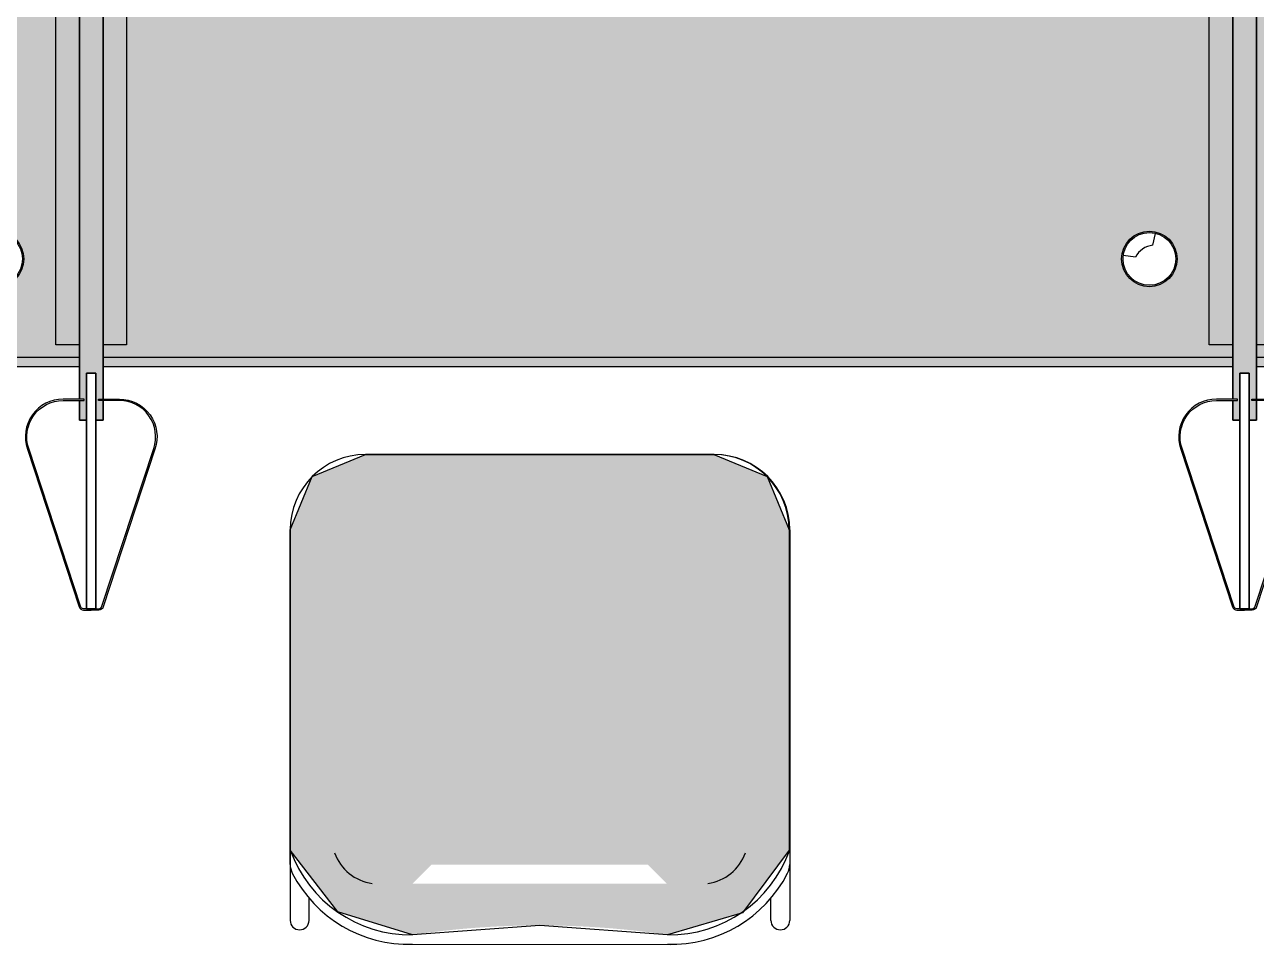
# Model space of a CAD drawing. Extents: x 100 to 738, y -85 to 470.
# Drawn here: x 632.063 to 633.371, y 460.991 to 461.967 of the extents above; entities that cross this region are included whole.
import ezdxf

# ---------------------------------------------------------------- set-up
doc = ezdxf.new("R2010")
doc.units = 0
doc.layers.get('0').update_dxf_attribs({"linetype": 'CONTINUOUS'})
doc.layers.add('0704-MOB-HTC', color=251, linetype='CONTINUOUS')
doc.layers.add('ARQ-MOB', color=2, linetype='CONTINUOUS')
pattern_1 = [(0, (0, 0), (0, 6.985), [5.08, -1.905]), (90, (0, 0), (-6.985, 4e-16), [5.08, -1.905])]

# ---------------------------------------------------------------- blocks, each defined once
blk = doc.blocks.new('3600-00-FORCAS_ARMADAS-MAT-LAY-PROPOSTO$0$mesa reativo novo')
at = {"layer": '0704-MOB-HTC'}
h = blk.add_hatch(color=160, dxfattribs=at)
h.dxf.hatch_style = 1
h.paths.add_polyline_path([(1695.0482, 1274.4381), (1695.0232, 1274.4381), (1695.0232, 1274.3381), (1695.0232, 1273.5106), (1695.028, 1273.5106), (1695.028, 1273.5091), (1695.0232, 1273.5091), (1695.0232, 1273.4881), (1695.0307, 1273.4881), (1695.0307, 1273.5381), (1695.0407, 1273.5381), (1695.0407, 1273.4881), (1695.0482, 1273.4881), (1695.0482, 1273.5091), (1695.0433, 1273.5091), (1695.0433, 1273.5106), (1695.0482, 1273.5106), (1695.0482, 1274.3381)])
h.paths.add_polyline_path([(1693.8232, 1274.3381), (1693.8232, 1274.4381), (1693.7982, 1274.4381), (1693.7982, 1274.3381), (1693.7982, 1273.5106), (1693.803, 1273.5106), (1693.803, 1273.5091), (1693.7982, 1273.5091), (1693.7982, 1273.4881), (1693.8057, 1273.4881), (1693.8057, 1273.5381), (1693.8157, 1273.5381), (1693.8157, 1273.4881), (1693.8232, 1273.4881), (1693.8232, 1273.5091), (1693.8183, 1273.5091), (1693.8183, 1273.5106), (1693.8232, 1273.5106)])
h = blk.add_hatch(color=160, dxfattribs=at)
h.dxf.hatch_style = 1
h.paths.add_polyline_path([(1695.0482, 1274.4381), (1695.0232, 1274.4381), (1695.0232, 1274.3381), (1695.0232, 1273.5106), (1695.028, 1273.5106), (1695.028, 1273.5091), (1695.0232, 1273.5091), (1695.0232, 1273.4881), (1695.0307, 1273.4881), (1695.0307, 1273.5381), (1695.0407, 1273.5381), (1695.0407, 1273.4881), (1695.0482, 1273.4881), (1695.0482, 1273.5091), (1695.0433, 1273.5091), (1695.0433, 1273.5106), (1695.0482, 1273.5106), (1695.0482, 1274.3381)])
h.paths.add_polyline_path([(1693.8232, 1274.3381), (1693.8232, 1274.4381), (1693.7982, 1274.4381), (1693.7982, 1274.3381), (1693.7982, 1273.5106), (1693.803, 1273.5106), (1693.803, 1273.5091), (1693.7982, 1273.5091), (1693.7982, 1273.4881), (1693.8057, 1273.4881), (1693.8057, 1273.5381), (1693.8157, 1273.5381), (1693.8157, 1273.4881), (1693.8232, 1273.4881), (1693.8232, 1273.5091), (1693.8183, 1273.5091), (1693.8183, 1273.5106), (1693.8232, 1273.5106)])
h = blk.add_hatch(color=256, dxfattribs=at)
h.dxf.hatch_style = 1
h.paths.add_polyline_path([(1695.0232, 1274.4381), (1693.8232, 1274.4381), (1693.8232, 1274.4281), (1695.0232, 1274.4281)])
h.paths.add_polyline_path([(1695.0232, 1273.5551), (1693.8232, 1273.5551), (1693.8232, 1273.5451), (1695.0232, 1273.5451)])
h.paths.add_polyline_path([(1694.9982, 1274.4281), (1693.8482, 1274.4281), (1693.8482, 1273.5682), (1693.8232, 1273.5682), (1693.8232, 1273.5551), (1695.0232, 1273.5551), (1695.0232, 1273.5682), (1694.9982, 1273.5682)])
h.paths.add_polyline_path([(1694.0385, 1274.071, -0.414214), (1694.0317, 1274.0642), (1693.9663, 1274.0642, -0.244018), (1693.9415, 1274.0642), (1693.937, 1274.0642, -0.414214), (1693.9302, 1274.071), (1693.9302, 1274.2063, -0.414214), (1693.937, 1274.2131), (1693.9415, 1274.2131, -0.243514), (1693.9662, 1274.2131), (1693.9674, 1274.2206), (1693.9682, 1274.2223), (1693.9676, 1274.2205), (1693.967, 1274.2182), (1693.9666, 1274.2154), (1693.9663, 1274.2131), (1694.0317, 1274.2131, -0.414214), (1694.0385, 1274.2063)], flags=16)
h.paths.add_polyline_path([(1694.4767, 1274.1754), (1694.8718, 1274.3908), (1694.9436, 1274.2591), (1694.5485, 1274.0437)], flags=16)
h.paths.add_polyline_path([(1694.0336, 1274.0777), (1693.9829, 1274.0777), (1693.9829, 1274.1183), (1694.0336, 1274.1183)], flags=0)
h.paths.add_polyline_path([(1694.6692, 1273.9707), (1694.7377, 1274.0074), (1694.7285, 1274.0245), (1694.8655, 1274.098), (1694.8747, 1274.0809), (1694.9432, 1274.1176), (1694.9579, 1274.0902), (1694.8894, 1274.0535), (1694.9169, 1274.0021), (1694.78, 1273.9287), (1694.7524, 1273.98), (1694.6839, 1273.9433)], flags=16)
h.paths.add_polyline_path([(1694.9066, 1273.6594, -1), (1694.9626, 1273.6594, -1)], flags=16)
h.paths.add_polyline_path([(1695.0232, 1274.3381), (1695.0232, 1274.4281), (1694.9982, 1274.4281), (1694.9982, 1273.5682), (1695.0232, 1273.5682)], flags=17)
h.paths.add_polyline_path([(1693.8482, 1274.4281), (1693.8232, 1274.4281), (1693.8232, 1274.3381), (1693.8232, 1273.5682), (1693.8482, 1273.5682)], flags=17)
h = blk.add_hatch(color=256, dxfattribs=at)
h.dxf.hatch_style = 1
h.paths.add_polyline_path([(1695.0232, 1274.4381), (1693.8232, 1274.4381), (1693.8232, 1274.4281), (1695.0232, 1274.4281)])
h.paths.add_polyline_path([(1695.0232, 1273.5551), (1693.8232, 1273.5551), (1693.8232, 1273.5451), (1695.0232, 1273.5451)])
h.paths.add_polyline_path([(1694.9982, 1274.4281), (1693.8482, 1274.4281), (1693.8482, 1273.5682), (1693.8232, 1273.5682), (1693.8232, 1273.5551), (1695.0232, 1273.5551), (1695.0232, 1273.5682), (1694.9982, 1273.5682)])
h.paths.add_polyline_path([(1694.0385, 1274.071, -0.414214), (1694.0317, 1274.0642), (1693.9663, 1274.0642, -0.244018), (1693.9415, 1274.0642), (1693.937, 1274.0642, -0.414214), (1693.9302, 1274.071), (1693.9302, 1274.2063, -0.414214), (1693.937, 1274.2131), (1693.9415, 1274.2131, -0.243514), (1693.9662, 1274.2131), (1693.9674, 1274.2206), (1693.9682, 1274.2223), (1693.9676, 1274.2205), (1693.967, 1274.2182), (1693.9666, 1274.2154), (1693.9663, 1274.2131), (1694.0317, 1274.2131, -0.414214), (1694.0385, 1274.2063)], flags=16)
h.paths.add_polyline_path([(1694.4767, 1274.1754), (1694.8718, 1274.3908), (1694.9436, 1274.2591), (1694.5485, 1274.0437)], flags=16)
h.paths.add_polyline_path([(1694.0336, 1274.0777), (1693.9829, 1274.0777), (1693.9829, 1274.1183), (1694.0336, 1274.1183)], flags=0)
h.paths.add_polyline_path([(1694.6692, 1273.9707), (1694.7377, 1274.0074), (1694.7285, 1274.0245), (1694.8655, 1274.098), (1694.8747, 1274.0809), (1694.9432, 1274.1176), (1694.9579, 1274.0902), (1694.8894, 1274.0535), (1694.9169, 1274.0021), (1694.78, 1273.9287), (1694.7524, 1273.98), (1694.6839, 1273.9433)], flags=16)
h.paths.add_polyline_path([(1694.9066, 1273.6594, -1), (1694.9626, 1273.6594, -1)], flags=16)
h.paths.add_polyline_path([(1695.0232, 1274.3381), (1695.0232, 1274.4281), (1694.9982, 1274.4281), (1694.9982, 1273.5682), (1695.0232, 1273.5682)], flags=17)
h.paths.add_polyline_path([(1693.8482, 1274.4281), (1693.8232, 1274.4281), (1693.8232, 1274.3381), (1693.8232, 1273.5682), (1693.8482, 1273.5682)], flags=17)
h = blk.add_hatch(dxfattribs=at)
h.set_pattern_fill('ANGLE', color=9)
h.set_pattern_definition(pattern_1)
h.paths.add_polyline_path([(1695.0407, 1273.5381), (1695.0307, 1273.5381), (1695.0307, 1273.4881), (1695.0307, 1273.2881), (1695.0407, 1273.2881)])
h.paths.add_polyline_path([(1693.8157, 1273.5381), (1693.8057, 1273.5381), (1693.8057, 1273.4881), (1693.8057, 1273.2881), (1693.8107, 1273.2881), (1693.8157, 1273.2881)])
h = blk.add_hatch(dxfattribs=at)
h.set_pattern_fill('ANGLE', color=9)
h.set_pattern_definition(pattern_1)
h.paths.add_polyline_path([(1695.0407, 1273.5381), (1695.0307, 1273.5381), (1695.0307, 1273.4881), (1695.0307, 1273.2881), (1695.0407, 1273.2881)])
h.paths.add_polyline_path([(1693.8157, 1273.5381), (1693.8057, 1273.5381), (1693.8057, 1273.4881), (1693.8057, 1273.2881), (1693.8107, 1273.2881), (1693.8157, 1273.2881)])
h = blk.add_hatch(color=160, dxfattribs=at)
h.dxf.hatch_style = 1
h.paths.add_polyline_path([(1694.472, 1273.4518), (1694.5286, 1273.4283), (1694.552, 1273.3718), (1694.552, 1273.0318), (1694.5024, 1272.9652), (1694.4226, 1272.9418, 0.07398), (1694.152, 1272.9418), (1694.0725, 1272.9661), (1694.022, 1273.0318), (1694.022, 1273.3718), (1694.0455, 1273.4283), (1694.102, 1273.4518)])
h.paths.add_polyline_path([(1694.172, 1273.0163), (1694.152, 1272.9963), (1694.422, 1272.9963), (1694.402, 1273.0163)], flags=16)
at = {"color": 1, "linetype": 'Continuous'}
for p, q in [((1693.8482, 1274.4281), (1693.8482, 1273.5682)), ((1693.8482, 1274.4281), (1693.8482, 1273.5682)), ((1694.9982, 1273.5682), (1694.9982, 1274.4281)), ((1694.9982, 1273.5682), (1694.9982, 1274.4281)), ((1694.9381, 1273.6739), (1694.9412, 1273.6866)), ((1694.9381, 1273.6739), (1694.9412, 1273.6866)), ((1694.9197, 1273.6613), (1694.9068, 1273.663)), ((1694.9197, 1273.6613), (1694.9068, 1273.663)), ((1693.8482, 1273.5682), (1693.8232, 1273.5682)), ((1693.8482, 1273.5682), (1693.8232, 1273.5682)), ((1695.0232, 1273.5682), (1694.9982, 1273.5682)), ((1695.0232, 1273.5682), (1694.9982, 1273.5682)), ((1693.8232, 1273.5551), (1695.0232, 1273.5551)), ((1693.8232, 1273.5551), (1695.0232, 1273.5551))]:
    blk.add_line(p, q, dxfattribs=at)
at = {"linetype": 'Continuous'}
blk.add_line((1693.8232, 1273.5451), (1695.0232, 1273.5451), dxfattribs=at)
blk.add_line((1693.8232, 1273.5451), (1695.0232, 1273.5451), dxfattribs=at)
for p, q in [((1694.472, 1273.4518), (1694.102, 1273.4518)), ((1694.022, 1273.3718), (1694.022, 1273.0165)), ((1694.5526, 1273.3718), (1694.5526, 1273.0165)), ((1694.022, 1273.0165), (1694.022, 1272.9571)), ((1694.5526, 1273.0165), (1694.5526, 1272.9571)), ((1694.042, 1272.9571), (1694.042, 1272.9808)), ((1694.5326, 1272.9571), (1694.5326, 1272.9808)), ((1694.152, 1272.9318), (1694.4262, 1272.9317))]:
    blk.add_line(p, q)
at = {"linetype": 'Continuous', "flags": 128}
for points in [[(1693.7982, 1274.3381), (1693.7982, 1273.5106)], [(1693.7982, 1274.3381), (1693.7982, 1273.5106)], [(1693.8232, 1273.5106), (1693.8232, 1274.3381)], [(1693.8232, 1273.5106), (1693.8232, 1274.3381)], [(1695.0232, 1273.5106), (1695.0232, 1274.3381)], [(1695.0232, 1273.5106), (1695.0232, 1274.3381)], [(1695.0482, 1274.3381), (1695.0482, 1273.5106)], [(1695.0482, 1274.3381), (1695.0482, 1273.5106)], [(1693.7982, 1273.5091), (1693.7982, 1273.4881), (1693.8057, 1273.4881), (1693.8057, 1273.5381), (1693.8157, 1273.5381), (1693.8157, 1273.4881), (1693.8232, 1273.4881), (1693.8232, 1273.5091)], [(1693.7982, 1273.5091), (1693.7982, 1273.4881), (1693.8057, 1273.4881), (1693.8057, 1273.5381), (1693.8157, 1273.5381), (1693.8157, 1273.4881), (1693.8232, 1273.4881), (1693.8232, 1273.5091)], [(1695.0482, 1273.5091), (1695.0482, 1273.4881), (1695.0407, 1273.4881), (1695.0407, 1273.5381), (1695.0307, 1273.5381), (1695.0307, 1273.4881), (1695.0232, 1273.4881), (1695.0232, 1273.5091)], [(1695.0482, 1273.5091), (1695.0482, 1273.4881), (1695.0407, 1273.4881), (1695.0407, 1273.5381), (1695.0307, 1273.5381), (1695.0307, 1273.4881), (1695.0232, 1273.4881), (1695.0232, 1273.5091)]]:
    blk.add_lwpolyline(points, dxfattribs=at)
at = {"color": 1, "linetype": 'Continuous', "flags": 128}
for points in [[(1693.8057, 1273.5381), (1693.8157, 1273.5381), (1693.8157, 1273.2881), (1693.8057, 1273.2881)], [(1693.8057, 1273.5381), (1693.8157, 1273.5381), (1693.8157, 1273.2881), (1693.8057, 1273.2881)], [(1695.0407, 1273.5381), (1695.0307, 1273.5381), (1695.0307, 1273.2881), (1695.0407, 1273.2881)], [(1695.0407, 1273.5381), (1695.0307, 1273.5381), (1695.0307, 1273.2881), (1695.0407, 1273.2881)]]:
    blk.add_lwpolyline(points, close=True, dxfattribs=at)
for points in [[(1693.8107, 1273.2881), (1693.8026, 1273.2881, -0.370516), (1693.7992, 1273.2906), (1693.7443, 1273.4581, -0.515123), (1693.7807, 1273.5091), (1693.803, 1273.5091), (1693.803, 1273.5106), (1693.7807, 1273.5106, 0.515034), (1693.7429, 1273.4576), (1693.7978, 1273.2902, 0.362314), (1693.8026, 1273.2866), (1693.8107, 1273.2866)], [(1693.8107, 1273.2881), (1693.8026, 1273.2881, -0.370516), (1693.7992, 1273.2906), (1693.7443, 1273.4581, -0.515123), (1693.7807, 1273.5091), (1693.803, 1273.5091), (1693.803, 1273.5106), (1693.7807, 1273.5106, 0.515034), (1693.7429, 1273.4576), (1693.7978, 1273.2902, 0.362314), (1693.8026, 1273.2866), (1693.8107, 1273.2866)], [(1693.8107, 1273.2881), (1693.8187, 1273.2881, 0.370516), (1693.8221, 1273.2906), (1693.877, 1273.4581, 0.515123), (1693.8406, 1273.5091), (1693.8183, 1273.5091), (1693.8183, 1273.5106), (1693.8406, 1273.5106, -0.515034), (1693.8784, 1273.4576), (1693.8235, 1273.2902, -0.362314), (1693.8187, 1273.2866), (1693.8107, 1273.2866)], [(1693.8107, 1273.2881), (1693.8187, 1273.2881, 0.370516), (1693.8221, 1273.2906), (1693.877, 1273.4581, 0.515123), (1693.8406, 1273.5091), (1693.8183, 1273.5091), (1693.8183, 1273.5106), (1693.8406, 1273.5106, -0.515034), (1693.8784, 1273.4576), (1693.8235, 1273.2902, -0.362314), (1693.8187, 1273.2866), (1693.8107, 1273.2866)], [(1695.0357, 1273.2881), (1695.0276, 1273.2881, -0.370516), (1695.0242, 1273.2906), (1694.9693, 1273.4581, -0.515123), (1695.0057, 1273.5091), (1695.028, 1273.5091), (1695.028, 1273.5106), (1695.0057, 1273.5106, 0.515034), (1694.9679, 1273.4576), (1695.0228, 1273.2902, 0.362314), (1695.0276, 1273.2866), (1695.0357, 1273.2866)], [(1695.0357, 1273.2881), (1695.0276, 1273.2881, -0.370516), (1695.0242, 1273.2906), (1694.9693, 1273.4581, -0.515123), (1695.0057, 1273.5091), (1695.028, 1273.5091), (1695.028, 1273.5106), (1695.0057, 1273.5106, 0.515034), (1694.9679, 1273.4576), (1695.0228, 1273.2902, 0.362314), (1695.0276, 1273.2866), (1695.0357, 1273.2866)], [(1695.0357, 1273.2881), (1695.0437, 1273.2881, 0.370516), (1695.0471, 1273.2906), (1695.102, 1273.4581, 0.515123), (1695.0656, 1273.5091), (1695.0433, 1273.5091), (1695.0433, 1273.5106), (1695.0656, 1273.5106, -0.515034), (1695.1034, 1273.4576), (1695.0485, 1273.2902, -0.362314), (1695.0437, 1273.2866), (1695.0357, 1273.2866)], [(1695.0357, 1273.2881), (1695.0437, 1273.2881, 0.370516), (1695.0471, 1273.2906), (1695.102, 1273.4581, 0.515123), (1695.0656, 1273.5091), (1695.0433, 1273.5091), (1695.0433, 1273.5106), (1695.0656, 1273.5106, -0.515034), (1695.1034, 1273.4576), (1695.0485, 1273.2902, -0.362314), (1695.0437, 1273.2866), (1695.0357, 1273.2866)]]:
    blk.add_lwpolyline(points, format="xyb", dxfattribs=at)
at = {"elevation": 0}
blk.add_lwpolyline([(1694.022, 1273.0165), (1694.022, 1273.3718), (1694.0455, 1273.4283), (1694.102, 1273.4518), (1694.472, 1273.4518), (1694.5286, 1273.4283), (1694.552, 1273.3718), (1694.552, 1273.0318), (1694.5024, 1272.9652), (1694.4226, 1272.9418), (1694.2873, 1272.9518), (1694.152, 1272.9418), (1694.0725, 1272.9661), (1694.022, 1273.0318), (1694.022, 1273.1941), (1694.022, 1273.3718)], dxfattribs=at)
at = {"color": 1, "linetype": 'Continuous'}
for radius in [0.0295, 0.0295, 0.028, 0.028]:
    blk.add_circle((1694.9346, 1273.6594), radius, dxfattribs=at)
blk.add_arc((1694.9408, 1273.6503), 0.0238, 96.409, 152.4607, dxfattribs=at)
blk.add_arc((1694.9408, 1273.6503), 0.0238, 96.409, 152.4607, dxfattribs=at)
for centre, radius, start, end in [((1694.102, 1273.3718), 0.08, 90, 180), ((1694.472, 1273.3718), 0.08, 0, 90), ((1694.4726, 1273.3718), 0.08, 0, 90), ((1694.1502, 1273.0779), 0.1362, 199.8144, 270.6865), ((1694.1162, 1273.0459), 0.0501, 199.9287, 261.8836), ((1694.4245, 1273.0779), 0.1362, 269.3135, 340.1856), ((1694.4585, 1273.0459), 0.0501, 278.1164, 340.0713), ((1694.042, 1273.0165), 0.02, 180, 207.3721), ((1694.5326, 1273.0165), 0.02, 332.6279, 0), ((1694.1484, 1273.0715), 0.1398, 207.3721, 271.4816), ((1694.4262, 1273.0715), 0.1398, 268.5184, 332.6279), ((1694.032, 1272.9571), 0.01, 180, 0), ((1694.5426, 1272.9571), 0.01, 180, 360)]:
    blk.add_arc(centre, radius, start, end)
blk = doc.blocks.new('MOB')
at = {"layer": 'ARQ-MOB', "linetype": 'Continuous', "ltscale": 0.02}
for p in [(-953.1706, -790.0266, 40), (-951.9456, -790.0266, 40), (-950.7206, -790.0266, 40)]:
    blk.add_blockref('3600-00-FORCAS_ARMADAS-MAT-LAY-PROPOSTO$0$mesa reativo novo', p, dxfattribs=at)

msp = doc.modelspace()

# ---------------------------------------------------------------- block references
msp.add_blockref('MOB', (-109.7317, -21.9142))

doc.saveas('drawing.dxf')
